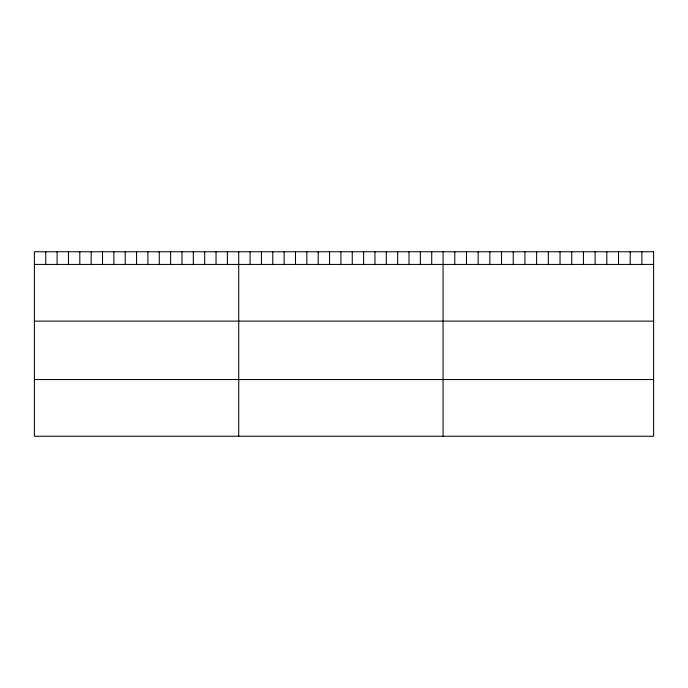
<?xml version="1.0" encoding="UTF-8"?>
<svg xmlns="http://www.w3.org/2000/svg" width="688" height="688" viewBox="0 0 688 688"><rect width="100%" height="100%" fill="white"/><g stroke="black" fill="none" stroke-linecap="round" stroke-linejoin="round"><path stroke-width="1.03" d="M34.4 264.424L653.6 264.424M34.4 321.124L653.6 321.124M34.4 379.544L653.6 379.544M641.904 251.756L641.904 264.424M630.208 251.756L630.208 264.424M618.512 251.756L618.512 264.424M606.816 251.756L606.816 264.424M595.12 251.756L595.12 264.424M583.424 251.756L583.424 264.424M571.728 251.756L571.728 264.424M560.032 251.756L560.032 264.424M548.336 251.756L548.336 264.424M536.64 251.756L536.64 264.424M524.944 251.756L524.944 264.424M513.248 251.756L513.248 264.424M501.552 251.756L501.552 264.424M489.856 251.756L489.856 264.424M478.16 251.756L478.16 264.424M466.464 251.756L466.464 264.424M454.768 251.756L454.768 264.424M443.072 251.756L443.072 436.244M431.72 251.756L431.72 264.424M420.368 251.756L420.368 264.424M409.016 251.756L409.016 264.424M397.664 251.756L397.664 264.424M386.312 251.756L386.312 264.424M374.96 251.756L374.96 264.424M363.608 251.756L363.608 264.424M352.256 251.756L352.256 264.424M340.904 251.756L340.904 264.424M329.552 251.756L329.552 264.424M318.2 251.756L318.2 264.424M306.848 251.756L306.848 264.424M295.496 251.756L295.496 264.424M284.144 251.756L284.144 264.424M272.792 251.756L272.792 264.424M261.44 251.756L261.44 264.424M250.088 251.756L250.088 264.424M238.736 251.756L238.736 436.244M227.384 251.756L227.384 264.424M216.032 251.756L216.032 264.424M204.68 251.756L204.68 264.424M193.328 251.756L193.328 264.424M181.976 251.756L181.976 264.424M170.624 251.756L170.624 264.424M159.272 251.756L159.272 264.424M147.92 251.756L147.92 264.424M136.568 251.756L136.568 264.424M125.216 251.756L125.216 264.424M113.864 251.756L113.864 264.424M102.512 251.756L102.512 264.424M91.16 251.756L91.16 264.424M79.808 251.756L79.808 264.424M68.456 251.756L68.456 264.424M57.104 251.756L57.104 264.424M45.752 251.756L45.752 264.424M653.6 251.756L34.4 251.756L34.4 436.244L653.6 436.244L653.6 251.756"/></g></svg>
